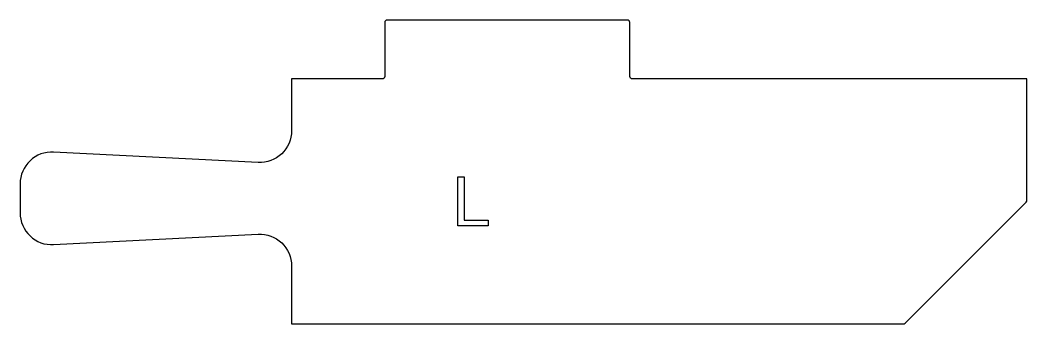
# Model space of a CAD drawing. Header units: millimetres. Extents: x 770 to 975, y -450 to -388.
import ezdxf

# ---------------------------------------------------------------- set-up
doc = ezdxf.new("R2010")
doc.units = ezdxf.units.MM
doc.layers.get('0').update_dxf_attribs({"linetype": 'CONTINUOUS'})

msp = doc.modelspace()

# ---------------------------------------------------------------- linework, layer by layer
for points in [[(769.61, -427.34, 0.429244), (776.44, -433.83), (818.17, -431.7, -0.429244), (825, -438.19), (825, -450), (949.79, -450, 0.198912), (950.15, -449.85), (974.85, -425.15, 0.198912), (975, -424.79), (975, -400), (894.5, -400, -0.414214), (894, -399.5), (894, -388.5, 0.414214), (893.5, -388), (844.5, -388, 0.414214), (844, -388.5), (844, -399.5, -0.414214), (843.5, -400), (825, -400), (825, -410.57, -0.429244), (818.17, -417.06), (776.44, -414.93, 0.429244), (769.61, -421.42)], [(949.79, -450, 0.198912), (950.15, -449.85), (974.85, -425.15, 0.198912), (975, -424.79), (975, -400), (894.5, -400, -0.414214), (894, -399.5), (894, -388.5, 0.414214), (893.5, -388), (844.5, -388, 0.414214), (844, -388.5), (844, -399.5, -0.414214), (843.5, -400), (825, -400), (825, -410.57, -0.429244), (818.17, -417.06), (776.44, -414.93, 0.429244), (769.61, -421.42), (769.61, -427.34, 0.429244), (776.44, -433.83), (818.17, -431.7, -0.429244), (825, -438.19), (825, -450)]]:
    msp.add_lwpolyline(points, format="xyb", close=True)
msp.add_lwpolyline([(865.12, -428.82), (865.12, -430), (858.88, -430), (858.88, -420), (860.2, -420), (860.2, -428.82)], close=True)
msp.add_lwpolyline([(865.12, -428.82), (865.12, -430), (858.88, -430), (858.88, -420), (860.2, -420), (860.2, -428.82)], close=True)

doc.saveas('drawing.dxf')
